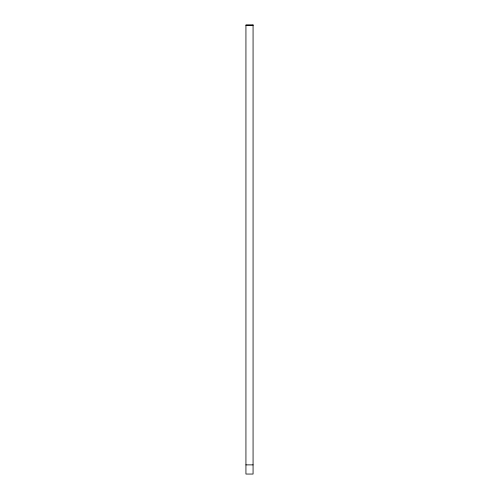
<?xml version="1.0" encoding="UTF-8"?>
<svg xmlns="http://www.w3.org/2000/svg" width="499" height="499" viewBox="0 0 499 499"><rect width="100%" height="100%" fill="white"/><g stroke="black" fill="none" stroke-linecap="round" stroke-linejoin="round"><path stroke-width="0.75" d="M245.932 25.274L253.068 25.274M245.932 464.875L253.068 464.875M253.068 24.95L245.932 24.95L245.932 474.05L253.068 474.05L253.068 24.95"/></g></svg>
